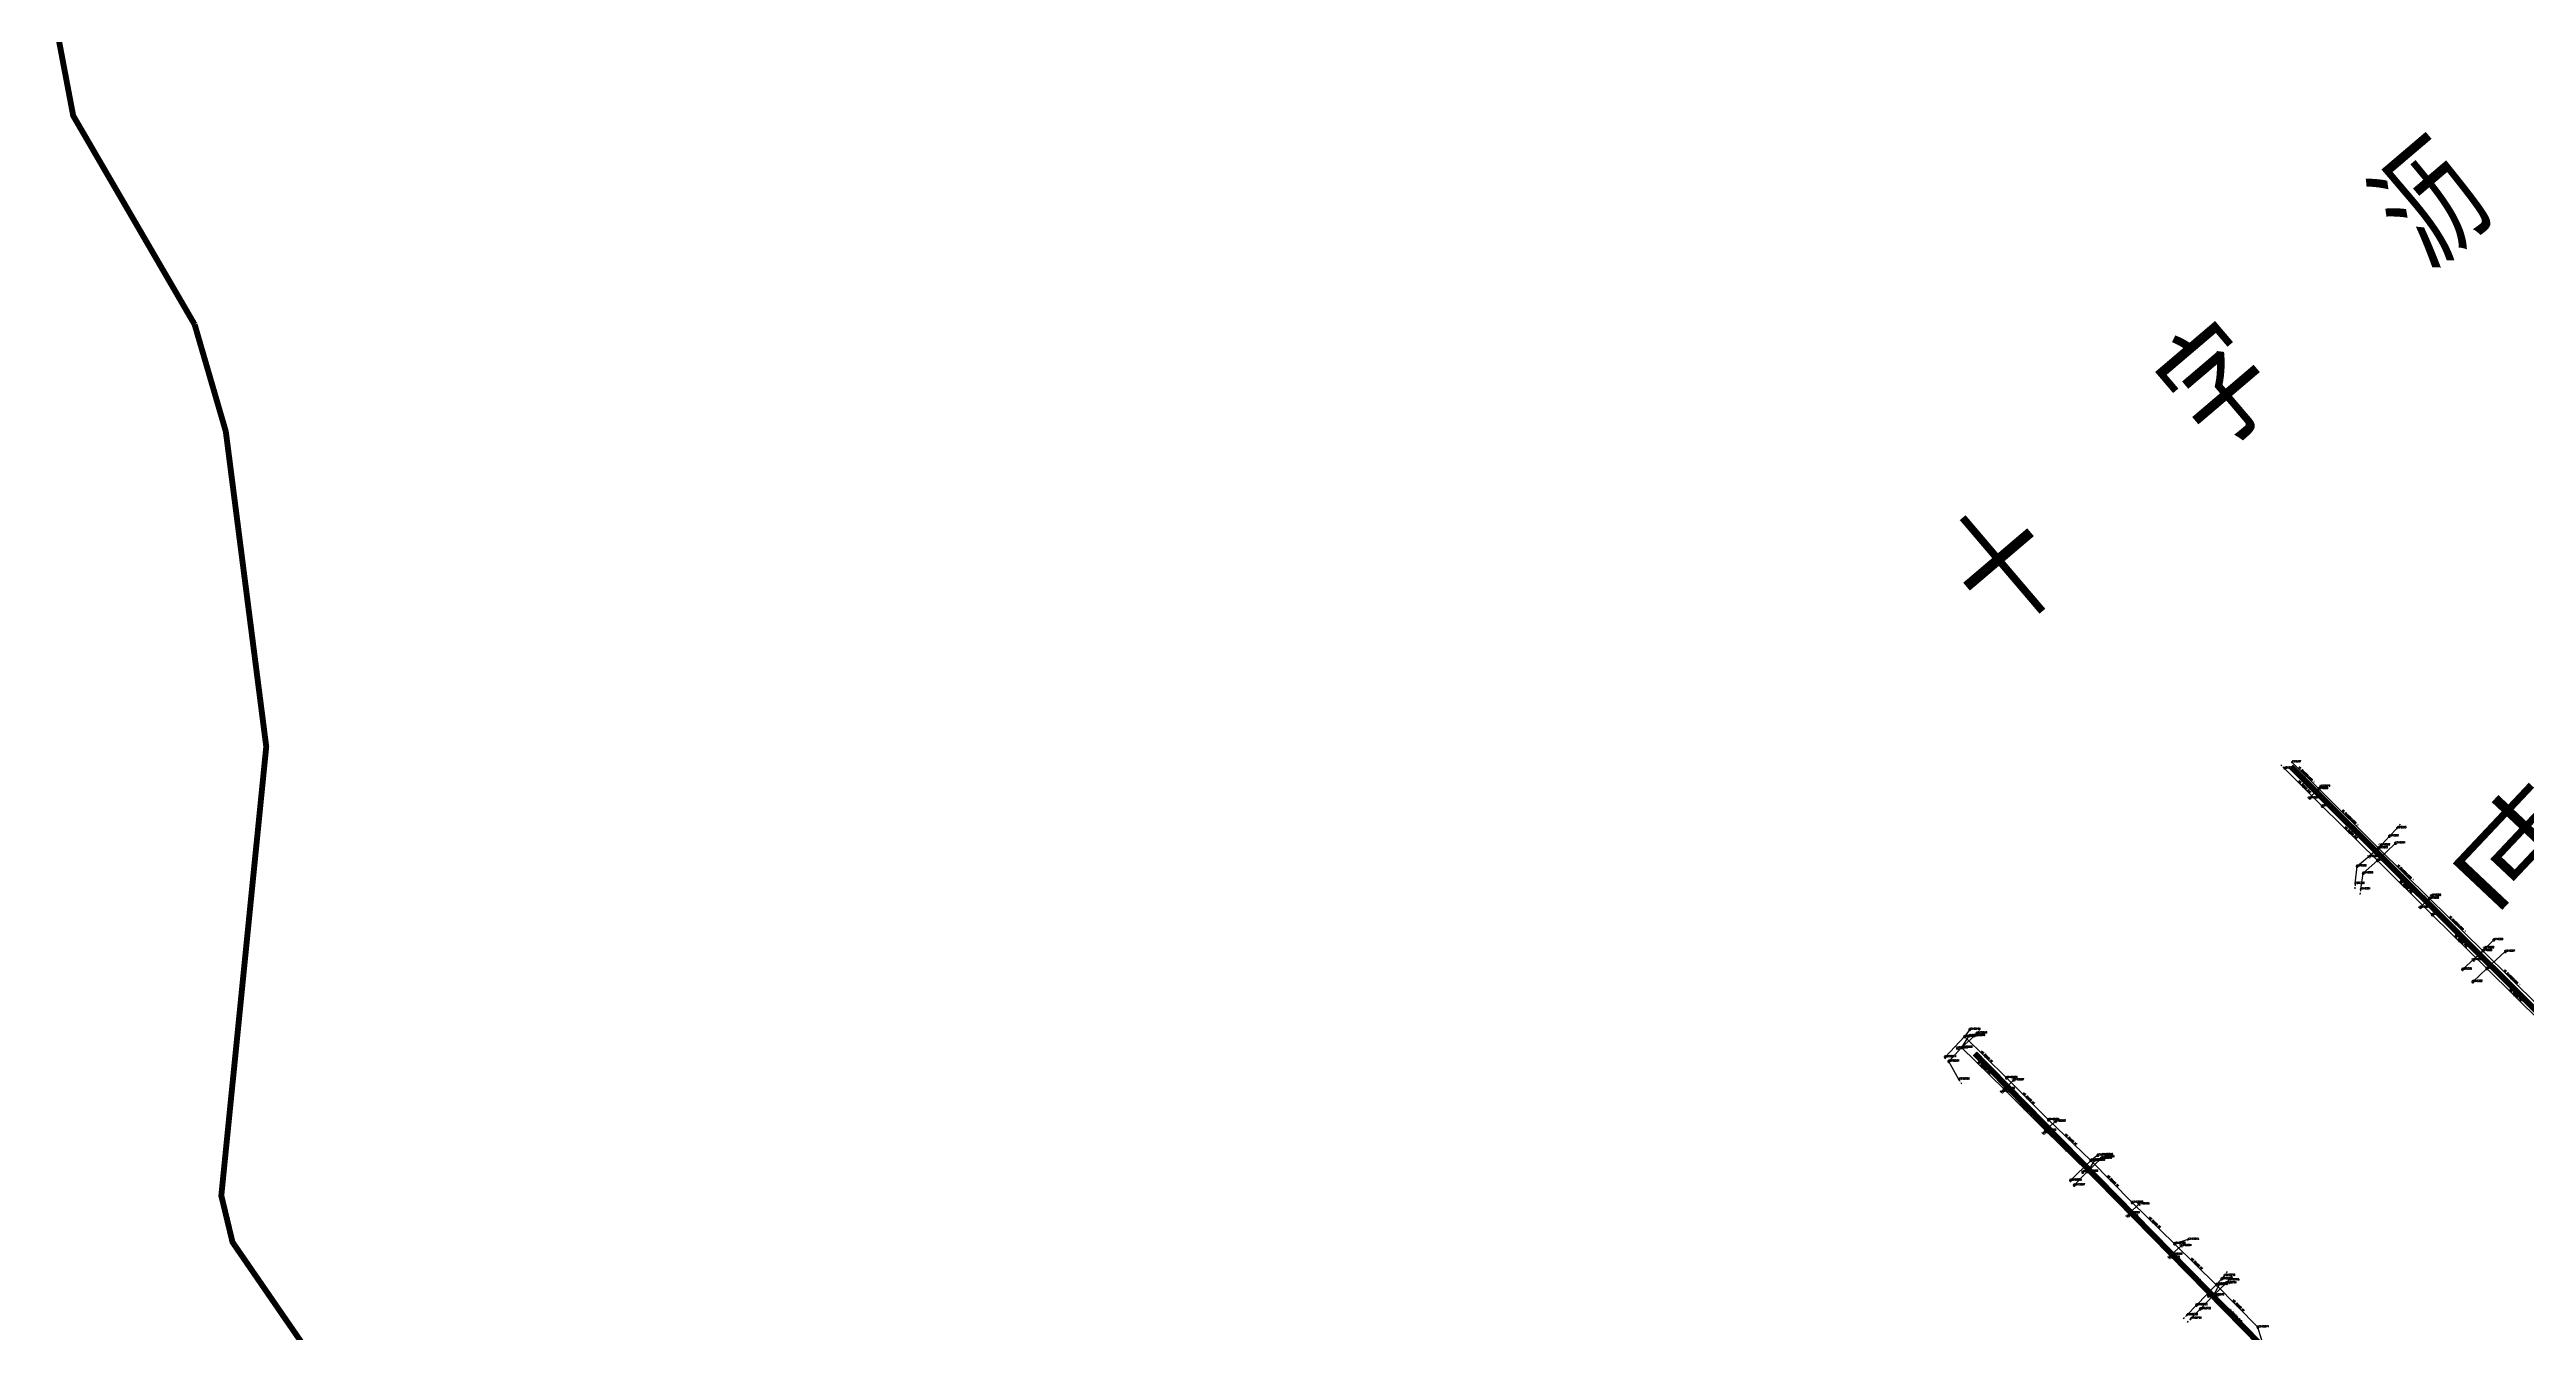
# Model space of a CAD drawing. Extents: x 78813 to 99477, y 2421021 to 2448125.
# Drawn here: x 83194 to 84456, y 2437770 to 2438424 of the extents above; entities that cross this region are included whole.
import ezdxf
from ezdxf.enums import TextEntityAlignment as Align

# ---------------------------------------------------------------- set-up
doc = ezdxf.new("R2010")
doc.units = 0
doc.set_wipeout_variables(frame=1)
doc.layers.get('0').update_dxf_attribs({"linetype": 'CONTINUOUS'})
for name, color, linetype in [('DX_WS', 16, 'CONTINUOUS'), ('DX_YS', 42, 'CONTINUOUS'), ('道路', 5, 'CONTINUOUS')]:
    doc.layers.add(name, color=color, linetype=linetype)
doc.layers.add('WSLINE', color=7, linetype='CONTINUOUS', true_color=0x7f0000)
doc.layers.add('YSLINE', color=7, linetype='CONTINUOUS', true_color=0xcc9900)
doc.layers.add('道路名称', color=7, linetype='CONTINUOUS', lineweight=0)
doc.styles.add('CcNameZT', font='txt.SHX', dxfattribs={"width": 0.8, "bigfont": 'HZTXT.SHX'})
doc.styles.get("Standard").update_dxf_attribs({"font": 'txt.shx', "bigfont": 'hztxt.shx'})
doc.styles.add('宋体0.7', font='', dxfattribs={"width": 0.7})
doc.styles.get('宋体0.7').set_extended_font_data('SimSun')

# ---------------------------------------------------------------- blocks, each defined once
blk = doc.blocks.new('PS污水井')
blk.add_lwpolyline([(1, 0), (1, 0.1), (1, 0.1), (1, 0.2), (1, 0.3), (0.9, 0.3), (0.9, 0.4), (0.9, 0.5), (0.8, 0.5), (0.8, 0.6), (0.8, 0.6), (0.7, 0.7), (0.7, 0.7), (0.6, 0.8), (0.6, 0.8), (0.5, 0.9), (0.4, 0.9), (0.4, 0.9), (0.3, 1), (0.2, 1), (0.2, 1), (0.1, 1), (0, 1), (0, 1), (-0.1, 1), (-0.2, 1), (-0.2, 1), (-0.3, 1), (-0.4, 0.9), (-0.4, 0.9), (-0.5, 0.9), (-0.6, 0.8), (-0.6, 0.8), (-0.7, 0.7), (-0.7, 0.7), (-0.8, 0.6), (-0.8, 0.6), (-0.8, 0.5), (-0.9, 0.5), (-0.9, 0.4), (-0.9, 0.3), (-1, 0.3), (-1, 0.2), (-1, 0.1), (-1, 0.1), (-1, 0), (-1, -0.1), (-1, -0.1), (-1, -0.2), (-1, -0.3), (-0.9, -0.3), (-0.9, -0.4), (-0.9, -0.5), (-0.8, -0.5), (-0.8, -0.6), (-0.8, -0.6), (-0.7, -0.7), (-0.7, -0.7), (-0.6, -0.8), (-0.6, -0.8), (-0.5, -0.9), (-0.4, -0.9), (-0.4, -0.9), (-0.3, -1), (-0.2, -1), (-0.2, -1), (-0.1, -1), (0, -1), (0, -1), (0.1, -1), (0.2, -1), (0.2, -1), (0.3, -1), (0.4, -0.9), (0.4, -0.9), (0.5, -0.9), (0.6, -0.8), (0.6, -0.8), (0.7, -0.7), (0.7, -0.7), (0.8, -0.6), (0.8, -0.6), (0.8, -0.5), (0.9, -0.5), (0.9, -0.4), (0.9, -0.3), (1, -0.3), (1, -0.2), (1, -0.1), (1, 0)], close=True)
blk.add_wipeout([(1, 0), (1, 0.1), (1, 0.1), (1, 0.2), (1, 0.3), (0.9, 0.3), (0.9, 0.4), (0.9, 0.5), (0.8, 0.5), (0.8, 0.6), (0.8, 0.6), (0.7, 0.7), (0.7, 0.7), (0.6, 0.8), (0.6, 0.8), (0.5, 0.9), (0.4, 0.9), (0.4, 0.9), (0.3, 1), (0.2, 1), (0.2, 1), (0.1, 1), (0, 1), (0, 1), (-0.1, 1), (-0.2, 1), (-0.2, 1), (-0.3, 1), (-0.4, 0.9), (-0.4, 0.9), (-0.5, 0.9), (-0.6, 0.8), (-0.6, 0.8), (-0.7, 0.7), (-0.7, 0.7), (-0.8, 0.6), (-0.8, 0.6), (-0.8, 0.5), (-0.9, 0.5), (-0.9, 0.4), (-0.9, 0.3), (-1, 0.3), (-1, 0.2), (-1, 0.1), (-1, 0.1), (-1, 0), (-1, -0.1), (-1, -0.1), (-1, -0.2), (-1, -0.3), (-0.9, -0.3), (-0.9, -0.4), (-0.9, -0.5), (-0.8, -0.5), (-0.8, -0.6), (-0.8, -0.6), (-0.7, -0.7), (-0.7, -0.7), (-0.6, -0.8), (-0.6, -0.8), (-0.5, -0.9), (-0.4, -0.9), (-0.4, -0.9), (-0.3, -1), (-0.2, -1), (-0.2, -1), (-0.1, -1), (0, -1), (0, -1), (0.1, -1), (0.2, -1), (0.2, -1), (0.3, -1), (0.4, -0.9), (0.4, -0.9), (0.5, -0.9), (0.6, -0.8), (0.6, -0.8), (0.7, -0.7), (0.7, -0.7), (0.8, -0.6), (0.8, -0.6), (0.8, -0.5), (0.9, -0.5), (0.9, -0.4), (0.9, -0.3), (1, -0.3), (1, -0.2), (1, -0.1)])
for p, q in [((-1, 0), (0, 0)), ((0, 1), (0, 0)), ((0, 0), (0, -1)), ((0, 0), (1, 0))]:
    blk.add_line(p, q)
blk = doc.blocks.new('GC546')
at = {"color": 0}
for p in [(0.866, 0.5), (0.866, -0.5)]:
    blk.add_line(p, (0, 0), dxfattribs=at)
blk = doc.blocks.new('PS非普查')
blk.add_lwpolyline([(3.7, 0), (5.3, 0)])
blk.add_wipeout([(0.5, 0), (0.5, 0), (0.5, 0.1), (0.5, 0.1), (0.5, 0.1), (0.5, 0.2), (0.5, 0.2), (0.4, 0.2), (0.4, 0.3), (0.4, 0.3), (0.4, 0.3), (0.4, 0.3), (0.3, 0.4), (0.3, 0.4), (0.3, 0.4), (0.2, 0.4), (0.2, 0.4), (0.2, 0.5), (0.2, 0.5), (0.1, 0.5), (0.1, 0.5), (0.1, 0.5), (0, 0.5), (0, 0.5), (-0.1, 0.5), (-0.1, 0.5), (-0.1, 0.5), (-0.2, 0.5), (-0.2, 0.5), (-0.2, 0.4), (-0.3, 0.4), (-0.3, 0.4), (-0.3, 0.4), (-0.3, 0.4), (-0.4, 0.3), (-0.4, 0.3), (-0.4, 0.3), (-0.4, 0.3), (-0.4, 0.2), (-0.5, 0.2), (-0.5, 0.2), (-0.5, 0.1), (-0.5, 0.1), (-0.5, 0.1), (-0.5, 0), (-0.5, 0), (-0.5, 0), (-0.5, -0.1), (-0.5, -0.1), (-0.5, -0.1), (-0.5, -0.2), (-0.5, -0.2), (-0.4, -0.2), (-0.4, -0.3), (-0.4, -0.3), (-0.4, -0.3), (-0.4, -0.3), (-0.3, -0.4), (-0.3, -0.4), (-0.3, -0.4), (-0.3, -0.4), (-0.2, -0.4), (-0.2, -0.5), (-0.2, -0.5), (-0.1, -0.5), (-0.1, -0.5), (-0.1, -0.5), (0, -0.5), (0, -0.5), (0.1, -0.5), (0.1, -0.5), (0.1, -0.5), (0.2, -0.5), (0.2, -0.5), (0.2, -0.4), (0.2, -0.4), (0.3, -0.4), (0.3, -0.4), (0.3, -0.4), (0.4, -0.3), (0.4, -0.3), (0.4, -0.3), (0.4, -0.3), (0.4, -0.2), (0.5, -0.2), (0.5, -0.2), (0.5, -0.1), (0.5, -0.1), (0.5, -0.1)])
blk.add_line((0.5, 0), (2.1, 0))
blk.add_lwpolyline([(0.5, 0), (0.5, 0), (0.5, 0.1), (0.5, 0.1), (0.5, 0.1), (0.5, 0.2), (0.5, 0.2), (0.4, 0.2), (0.4, 0.3), (0.4, 0.3), (0.4, 0.3), (0.4, 0.3), (0.3, 0.4), (0.3, 0.4), (0.3, 0.4), (0.2, 0.4), (0.2, 0.4), (0.2, 0.5), (0.2, 0.5), (0.1, 0.5), (0.1, 0.5), (0.1, 0.5), (0, 0.5), (0, 0.5), (-0.1, 0.5), (-0.1, 0.5), (-0.1, 0.5), (-0.2, 0.5), (-0.2, 0.5), (-0.2, 0.4), (-0.3, 0.4), (-0.3, 0.4), (-0.3, 0.4), (-0.3, 0.4), (-0.4, 0.3), (-0.4, 0.3), (-0.4, 0.3), (-0.4, 0.3), (-0.4, 0.2), (-0.5, 0.2), (-0.5, 0.2), (-0.5, 0.1), (-0.5, 0.1), (-0.5, 0.1), (-0.5, 0), (-0.5, 0), (-0.5, 0), (-0.5, -0.1), (-0.5, -0.1), (-0.5, -0.1), (-0.5, -0.2), (-0.5, -0.2), (-0.4, -0.2), (-0.4, -0.3), (-0.4, -0.3), (-0.4, -0.3), (-0.4, -0.3), (-0.3, -0.4), (-0.3, -0.4), (-0.3, -0.4), (-0.3, -0.4), (-0.2, -0.4), (-0.2, -0.5), (-0.2, -0.5), (-0.1, -0.5), (-0.1, -0.5), (-0.1, -0.5), (0, -0.5), (0, -0.5), (0.1, -0.5), (0.1, -0.5), (0.1, -0.5), (0.2, -0.5), (0.2, -0.5), (0.2, -0.4), (0.2, -0.4), (0.3, -0.4), (0.3, -0.4), (0.3, -0.4), (0.4, -0.3), (0.4, -0.3), (0.4, -0.3), (0.4, -0.3), (0.4, -0.2), (0.5, -0.2), (0.5, -0.2), (0.5, -0.1), (0.5, -0.1), (0.5, -0.1), (0.5, 0)], close=True)
blk = doc.blocks.new('PS雨水井')
blk.add_lwpolyline([(1, 0), (1, 0.1), (1, 0.1), (1, 0.2), (1, 0.3), (0.9, 0.3), (0.9, 0.4), (0.9, 0.5), (0.8, 0.5), (0.8, 0.6), (0.8, 0.6), (0.7, 0.7), (0.7, 0.7), (0.6, 0.8), (0.6, 0.8), (0.5, 0.9), (0.4, 0.9), (0.4, 0.9), (0.3, 1), (0.2, 1), (0.2, 1), (0.1, 1), (0, 1), (0, 1), (-0.1, 1), (-0.2, 1), (-0.2, 1), (-0.3, 1), (-0.4, 0.9), (-0.4, 0.9), (-0.5, 0.9), (-0.6, 0.8), (-0.6, 0.8), (-0.7, 0.7), (-0.7, 0.7), (-0.8, 0.6), (-0.8, 0.6), (-0.8, 0.5), (-0.9, 0.5), (-0.9, 0.4), (-0.9, 0.3), (-1, 0.3), (-1, 0.2), (-1, 0.1), (-1, 0.1), (-1, 0), (-1, -0.1), (-1, -0.1), (-1, -0.2), (-1, -0.3), (-0.9, -0.3), (-0.9, -0.4), (-0.9, -0.5), (-0.8, -0.5), (-0.8, -0.6), (-0.8, -0.6), (-0.7, -0.7), (-0.7, -0.7), (-0.6, -0.8), (-0.6, -0.8), (-0.5, -0.9), (-0.4, -0.9), (-0.4, -0.9), (-0.3, -1), (-0.2, -1), (-0.2, -1), (-0.1, -1), (0, -1), (0, -1), (0.1, -1), (0.2, -1), (0.2, -1), (0.3, -1), (0.4, -0.9), (0.4, -0.9), (0.5, -0.9), (0.6, -0.8), (0.6, -0.8), (0.7, -0.7), (0.7, -0.7), (0.8, -0.6), (0.8, -0.6), (0.8, -0.5), (0.9, -0.5), (0.9, -0.4), (0.9, -0.3), (1, -0.3), (1, -0.2), (1, -0.1), (1, 0)], close=True)
blk.add_wipeout([(1, 0), (1, 0.1), (1, 0.1), (1, 0.2), (1, 0.3), (0.9, 0.3), (0.9, 0.4), (0.9, 0.5), (0.8, 0.5), (0.8, 0.6), (0.8, 0.6), (0.7, 0.7), (0.7, 0.7), (0.6, 0.8), (0.6, 0.8), (0.5, 0.9), (0.4, 0.9), (0.4, 0.9), (0.3, 1), (0.2, 1), (0.2, 1), (0.1, 1), (0, 1), (0, 1), (-0.1, 1), (-0.2, 1), (-0.2, 1), (-0.3, 1), (-0.4, 0.9), (-0.4, 0.9), (-0.5, 0.9), (-0.6, 0.8), (-0.6, 0.8), (-0.7, 0.7), (-0.7, 0.7), (-0.8, 0.6), (-0.8, 0.6), (-0.8, 0.5), (-0.9, 0.5), (-0.9, 0.4), (-0.9, 0.3), (-1, 0.3), (-1, 0.2), (-1, 0.1), (-1, 0.1), (-1, 0), (-1, -0.1), (-1, -0.1), (-1, -0.2), (-1, -0.3), (-0.9, -0.3), (-0.9, -0.4), (-0.9, -0.5), (-0.8, -0.5), (-0.8, -0.6), (-0.8, -0.6), (-0.7, -0.7), (-0.7, -0.7), (-0.6, -0.8), (-0.6, -0.8), (-0.5, -0.9), (-0.4, -0.9), (-0.4, -0.9), (-0.3, -1), (-0.2, -1), (-0.2, -1), (-0.1, -1), (0, -1), (0, -1), (0.1, -1), (0.2, -1), (0.2, -1), (0.3, -1), (0.4, -0.9), (0.4, -0.9), (0.5, -0.9), (0.6, -0.8), (0.6, -0.8), (0.7, -0.7), (0.7, -0.7), (0.8, -0.6), (0.8, -0.6), (0.8, -0.5), (0.9, -0.5), (0.9, -0.4), (0.9, -0.3), (1, -0.3), (1, -0.2), (1, -0.1)])
for p, q in [((-1, 0), (0, 0)), ((-0.9, 0.5), (0, 0.5)), ((0, 1), (0, 0)), ((0, 0.5), (0.9, 0.5)), ((0, 0), (0, -1)), ((0, 0), (1, 0)), ((-0.9, -0.5), (0, -0.5)), ((0, -0.5), (0.9, -0.5))]:
    blk.add_line(p, q)
blk = doc.blocks.new('PS雨篦')
blk.add_lwpolyline([(-1.5, 0.5), (0, 0.5), (1.5, 0.5), (1.5, -0.5), (0, -0.5), (-1.5, -0.5)], close=True)
blk.add_wipeout([(-1.5, 0.5), (0, 0.5), (1.5, 0.5), (1.5, -0.5), (0, -0.5), (-1.5, -0.5)])
for p, q in [((-0.5, -0.5), (-0.5, 0.5)), ((0.5, -0.5), (0.5, 0.5))]:
    blk.add_line(p, q)

msp = doc.modelspace()

# ---------------------------------------------------------------- linework, layer by layer
at = {"layer": '道路', "linetype": 'Continuous', "const_width": 3, "flags": 128}
for points in [[(83195.4, 2438486.8), (83196.7, 2438439.6), (83206, 2438390.5), (83267.9, 2438284)], [(83486.5, 2437526.4), (83287.2, 2437816), (83281.5, 2437839.7), (83304.4, 2438068.7), (83283.8, 2438229.4), (83267.9, 2438284)]]:
    msp.add_lwpolyline(points, dxfattribs=at)

# ---------------------------------------------------------------- block references
at = {"layer": 'DX_WS', "yscale": 0.5, "zscale": 0.5}
for name, p, xscale, rotation in [('PS非普查', (84333, 2438057.6, -0.5), 0.4999999999005562, 135.0801962276852), ('GC546', (84342.7, 2438047.9, -0.6), 0.4999999999005562, 135.0801962276852), ('GC546', (84366.4, 2438024.5, -0.7), 0.5000000000839905, 135.5367104922585), ('PS非普查', (84371.9, 2437996, 1.1), 0.4999999998483098, 261.180697179462), ('GC546', (84394.4, 2437996.9, -0.8), 0.5000000000194484, 135.2325486673414), ('GC546', (84422.3, 2437969.2, -0.8), 0.5000000000569874, 135.3453504339068), ('GC546', (84450.2, 2437941.6, -1), 0.5000000000939315, 135.2613220765472), ('GC546', (84180.7, 2437910.3, -0.1), 0.5000000000448295, 135.344752051803), ('GC546', (84202, 2437889.1, -0.3), 0.4999999999808449, 134.939732380407), ('GC546', (84223.6, 2437868, -0.3), 0.5000000000686566, 136.4407003269836), ('GC546', (84244.9, 2437846.9, -0.3), 0.5000000000949841, 134.2887152785519), ('GC546', (84266.2, 2437825.7, -0.3), 0.500000000018268, 135.8811970510042), ('GC546', (84287.7, 2437804.8, -0.4), 0.4999999999232963, 135.453597963904), ('PS非普查', (84283.3, 2437778.8, 1.2), 0.500000000052583, 225.9438790265022), ('GC546', (84308.9, 2437783.5, -0.3), 0.5000000000779016, 134.3443115869367)]:
    msp.add_blockref(name, p, dxfattribs=dict(at, xscale=xscale, rotation=rotation))
at = {"layer": 'DX_WS', "xscale": 0.5, "yscale": 0.5, "zscale": 0.5}
for p in [(84352.3, 2438038.3, -0.6), (84389.6, 2438019.4, -0.4), (84380.4, 2438010.7, -0.8), (84408.3, 2437983, -0.9), (84445.6, 2437964.2, -0.3), (84429, 2437948.8, -0.3), (84170, 2437920.8, 0), (84160.1, 2437910.4, 0.2), (84191.3, 2437899.8, -0.3), (84212.7, 2437878.4, -0.3), (84234.4, 2437857.7, -0.3), (84224, 2437847.5, 0.2), (84255.4, 2437836.2, -0.3), (84277, 2437815.2, -0.3), (84298.3, 2437794.3, -0.4), (84319.5, 2437772.6, -0.2)]:
    msp.add_blockref('PS污水井', p, dxfattribs=at)
at = {"layer": 'DX_YS'}
for name, p, xscale, yscale, zscale, rotation in [('GC546', (84365.8, 2438032.1, 0.2), 0.5000000001172854, 0.5, 0.5, 315.3042994434344), ('PS非普查', (84390.4, 2438027.2, 1.1), 0.5000000001102366, 0.5, 0.5, 47.07797430263602), ('GC546', (84394, 2438004.2, 0.2), 0.5000000000572876, 0.5, 0.5, 315.3265532883791), ('GC546', (84420.6, 2437977.9, 0.3), 0.5000000001254795, 0.5, 0.5, 315.3551015196377), ('GC546', (84448.4, 2437950.5, 0.4), 0.500000000088801, 0.5, 0.5, 315.3918082304659), ('GC546', (84179.3, 2437904.7, 1), 0.4999999999086747, 0.5, 0.5, 135.6063174887996), ('PS非普查', (84167.1, 2437899, 1.4), 0.50000000000089, 0.50000000000089, 0.50000000000089, 299.4027948236781), ('GC546', (84200.7, 2437883.5, 1), 0.5000000000095763, 0.5, 0.5, 135.0661317671695), ('GC546', (84222, 2437862.5, 1), 0.4999999999692852, 0.5, 0.5, 135.5479308160955), ('GC546', (84243.3, 2437841.4, 1), 0.4999999998656393, 0.5, 0.5, 135.2449443055207), ('GC546', (84264.7, 2437820.3, 0.9), 0.4999999999796196, 0.5, 0.5, 135.4643428608496), ('GC546', (84286.1, 2437799.3, 0.9), 0.4999999999641878, 0.5, 0.5, 135.6612956012334), ('GC546', (84307.2, 2437778.3, 0.9), 0.5000000000840941, 0.5, 0.5, 134.6496462049687)]:
    msp.add_blockref(name, p, dxfattribs=dict(at, xscale=xscale, yscale=yscale, zscale=zscale, rotation=rotation))
at = {"layer": 'DX_YS', "xscale": 0.5, "yscale": 0.5, "zscale": 0.5}
for p in [(84407, 2437991.3, 0.2), (84434.1, 2437964.6, 0.3)]:
    msp.add_blockref('PS雨水井', p, dxfattribs=at)

# ---------------------------------------------------------------- texts
at = {"layer": 'DX_WS', "style": 'CcNameZT', "width": 0.8}
for s, rotation, p in [(' WS DN500 PVC', 315.5367, (84366.5, 2438024.7, -0.6)), (' WS DN500 PVC', 315.2325, (84394.5, 2437997.1, -0.8)), (' WS DN500 PVC', 315.2613, (84450.4, 2437941.8, -0.8)), (' WS DN400 PE', 315.3447, (84180.8, 2437910.5, 0)), (' WS DN400 PE', 314.2887, (84245.1, 2437847.1, -0.3)), (' WS DN400 PE', 314.3443, (84309.1, 2437783.6, -0.4))]:
    msp.add_text(s, height=0.9, rotation=rotation, dxfattribs=at).set_placement(p, align=Align.CENTER)
at = {"layer": 'DX_YS', "style": 'CcNameZT', "width": 0.8}
for s, rotation, p in [(' YS DN1000X1000 砼', 315.3043, (84366, 2438032.3, 0.2)), (' YS DN1000X1000 砼', 315.3266, (84394.2, 2438004.3, 0.3)), (' YS DN1000X1000 砼', 315.3551, (84420.7, 2437978.1, 0.3)), (' YS DN1000X1000 砼', 315.3918, (84448.5, 2437950.7, 0.5)), (' YS DN1000 PVC', 315.6063, (84179.5, 2437904.9, 1.1)), (' YS DN1000 PVC', 315.0661, (84200.9, 2437883.7, 0.9)), (' YS DN1000 PVC', 315.5479, (84222.1, 2437862.7, 1)), (' YS DN1000 PVC', 315.2449, (84243.5, 2437841.6, 1)), (' YS DN1000 PVC', 315.4643, (84264.9, 2437820.4, 0.9)), (' YS DN1000 PVC', 315.6613, (84286.3, 2437799.5, 0.9)), (' YS DN1000 PVC', 314.6496, (84307.4, 2437778.5, 0.9))]:
    msp.add_text(s, height=0.9, rotation=rotation, dxfattribs=at).set_placement(p, align=Align.CENTER)
at = {"layer": '道路名称', "style": '宋体0.7', "width": 0.7}
msp.add_text('十    字    沥', height=50, rotation=40.4178, dxfattribs=at).set_placement((84187.9, 2438126.4))

# ---------------------------------------------------------------- next in the draw order: linework, layer by layer
at = {"layer": 'WSLINE'}
msp.add_line((84326.6, 2437749.2, -0.1), (84319.5, 2437772.6, -0.2), dxfattribs=at)

# ---------------------------------------------------------------- next in the draw order: block references
at = {"layer": 'DX_WS', "xscale": 0.5, "yscale": 0.5, "zscale": 0.5}
for p in [(84373.2, 2438004.1, -0.4), (84436.2, 2437955.5, -0.8), (84172.6, 2437924.4, 0), (84288.2, 2437783.9, 0.8)]:
    msp.add_blockref('PS污水井', p, dxfattribs=at)
at = {"layer": 'DX_WS', "yscale": 0.5, "zscale": 0.5}
for p, xscale, rotation in [((84240, 2437860.4, 1.6), 0.500000000007407, 4.18038626427589), ((84283.8, 2437817.3, 1.1), 0.4999999999551793, 16.6713377882175), ((84302.3, 2437798.9, 0.4), 0.4999999999684469, 51.41757775424531)]:
    msp.add_blockref('PS非普查', p, dxfattribs=dict(at, xscale=xscale, rotation=rotation))
at = {"layer": 'DX_YS', "yscale": 0.5, "zscale": 0.5}
for name, p, xscale, rotation in [('PS非普查', (84336.8, 2438060.8, 0.3), 0.4999999999832471, 315.2340978992484), ('PS雨篦', (84408.1, 2437992.7, 2.1), 0.4999999999938877, 143.2298048889311), ('PS雨篦', (84435.1, 2437966, 2.1), 0.4999999999620816, 145.1121887321942)]:
    msp.add_blockref(name, p, dxfattribs=dict(at, xscale=xscale, rotation=rotation))
at = {"layer": 'DX_YS', "xscale": 0.5, "yscale": 0.5, "zscale": 0.5}
for p in [(84381, 2438017, 0.2), (84168.5, 2437915.2, 1.1), (84190.1, 2437894.1, 0.9), (84211.3, 2437872.9, 1), (84232.6, 2437852, 1), (84254, 2437830.8, 0.9), (84275.5, 2437809.7, 0.9), (84296.8, 2437788.9, 0.9)]:
    msp.add_blockref('PS雨水井', p, dxfattribs=at)

# ---------------------------------------------------------------- next in the draw order: texts
at = {"layer": 'DX_WS', "width": 0.8}
msp.add_text('12WS2574', height=0.9, dxfattribs=at).set_placement((84319.5, 2437772.6, -0.2))
at = {"layer": 'DX_YS', "width": 0.8}
msp.add_text('12YS2500', height=0.9, dxfattribs=at).set_placement((84167.1, 2437899, 1.4))

# ---------------------------------------------------------------- next in the draw order: linework, layer by layer
at = {"layer": 'WSLINE'}
msp.add_line((84436.2, 2437955.5, -0.8), (84464.2, 2437927.8, -1.2), dxfattribs=at)

# ---------------------------------------------------------------- next in the draw order: block references
at = {"layer": 'DX_WS', "xscale": 0.5, "yscale": 0.5, "zscale": 0.5}
for p in [(84237.9, 2437860.3, 0.4), (84301, 2437797.2, 0.2)]:
    msp.add_blockref('PS污水井', p, dxfattribs=at)
at = {"layer": 'DX_YS'}
for name, p, xscale, yscale, zscale, rotation in [('GC546', (84343.7, 2438054, 0.3), 0.4999999999832471, 0.5, 0.5, 315.2340978992484), ('PS雨篦', (84382.1, 2438018.4, 2), 0.5000000000588757, 0.5, 0.5, 140.3990405875759), ('PS非普查', (84369.1, 2437998.8, 1.5), 0.5000000000121406, 0.5, 0.5, 263.8749986971573), ('PS雨篦', (84402.1, 2437986.7, 2), 0.5000000001677332, 0.5, 0.5, 312.8775724555727), ('PS雨篦', (84429.2, 2437959.9, 2.2), 0.5000000000008075, 0.5000000000008075, 0.5000000000008075, 313.6259329610469), ('PS非普查', (84176, 2437922.5, 1.5), 0.5000000001323487, 0.5, 0.5, 47.80027917701162), ('PS雨篦', (84188.9, 2437892.6, 1.9), 0.4999999999462703, 0.5, 0.5, 323.8657641859538), ('PS雨篦', (84210.2, 2437871.5, 1.8), 0.5000000000035613, 0.5, 0.5, 320.932399486347), ('PS雨篦', (84230.2, 2437851.8, 1.8), 0.5000000000191324, 0.5, 0.5, 274.629234951364), ('PS雨篦', (84253, 2437829.2, 1.6), 0.4999999998980041, 0.5, 0.5, 329.2098665300485), ('PS雨篦', (84274.3, 2437808.2, 1.6), 0.4999999998914738, 0.5, 0.5, 322.9762409080089), ('PS雨篦', (84294.2, 2437788.5, 1.7), 0.500000000027438, 0.5, 0.5, 278.7912139692988), ('PS非普查', (84285.3, 2437777, 1.5), 0.4999999998663465, 0.5, 0.5, 226.1014808116582)]:
    msp.add_blockref(name, p, dxfattribs=dict(at, xscale=xscale, yscale=yscale, zscale=zscale, rotation=rotation))
at = {"layer": 'DX_YS', "xscale": 0.5, "yscale": 0.5, "zscale": 0.5}
for p in [(84439.7, 2437970.1, 0.6), (84161.9, 2437908.2, 1.4)]:
    msp.add_blockref('PS雨水井', p, dxfattribs=at)

# ---------------------------------------------------------------- next in the draw order: texts
at = {"layer": 'DX_WS', "width": 0.8}
for s, p in [('12WS386', (84333, 2438057.6, -0.5)), ('12WS381', (84436.2, 2437955.5, -0.8))]:
    msp.add_text(s, height=0.9, dxfattribs=at).set_placement(p)
at = {"layer": 'DX_YS', "width": 0.8}
msp.add_text('12YS387', height=0.9, dxfattribs=at).set_placement((84336.8, 2438060.8, 0.3))

# ---------------------------------------------------------------- next in the draw order: linework, layer by layer
at = {"layer": 'WSLINE'}
msp.add_line((84445.6, 2437964.2, -0.3), (84436.2, 2437955.5, -0.7), dxfattribs=at)
at = {"layer": 'YSLINE'}
for p, q in [((84402.1, 2437986.7, 2), (84407, 2437991.3, 1.9)), ((84408.1, 2437992.7, 2.1), (84407, 2437991.3, 1.9)), ((84407, 2437991.3, 0.2), (84434.1, 2437964.6, 0.3)), ((84439.7, 2437970.1, 0.6), (84434.1, 2437964.6, 0.3)), ((84435.1, 2437966, 2.1), (84434.1, 2437964.6, 2)), ((84434.1, 2437964.6, 0.3), (84462.6, 2437936.4, 0.5))]:
    msp.add_line(p, q, dxfattribs=at)

# ---------------------------------------------------------------- next in the draw order: block references
at = {"layer": 'DX_YS', "xscale": 0.5, "yscale": 0.5, "zscale": 0.5}
for p in [(84350.5, 2438047.2, 0.3), (84386.5, 2438023, 1), (84423.8, 2437955.1, 0.5), (84175, 2437921.3, 1.4), (84225.9, 2437845, 1.5), (84290.1, 2437781.9, 1.1)]:
    msp.add_blockref('PS雨水井', p, dxfattribs=at)
at = {"layer": 'DX_YS', "yscale": 0.5, "zscale": 0.5}
for p, xscale, rotation in [((84376, 2438012.5, 2), 0.5000000001321682, 312.1998827998289), ((84166.3, 2437914.9, 1.9), 0.4999999997861912, 279.0892811043562), ((84194.9, 2437898.6, 1.8), 0.4999999999161632, 133.0102542168853), ((84216.1, 2437877.6, 1.9), 0.4999999998494263, 133.6494775037441), ((84236.2, 2437857.7, 1.8), 0.5000000000575273, 147.4564028099886), ((84258.8, 2437835.4, 1.8), 0.4999999999618343, 133.2376089784065), ((84280.4, 2437814.1, 1.8), 0.5000000000508319, 131.6596779152446), ((84299.9, 2437794.6, 1.8), 0.4999999999756701, 150.9147126992484)]:
    msp.add_blockref('PS雨篦', p, dxfattribs=dict(at, xscale=xscale, rotation=rotation))

# ---------------------------------------------------------------- next in the draw order: texts
at = {"layer": 'DX_WS', "width": 0.8}
for s, p in [('12WS391', (84371.9, 2437996, 1.1)), ('12WS383', (84408.3, 2437983, -0.9)), ('12WS397', (84445.6, 2437964.2, -0.3))]:
    msp.add_text(s, height=0.9, dxfattribs=at).set_placement(p)
at = {"layer": 'DX_WS', "style": 'CcNameZT', "width": 0.8}
msp.add_text(' WS DN500 PVC', height=0.9, rotation=315.3453, dxfattribs=at).set_placement((84422.5, 2437969.4, -0.9), align=Align.CENTER)
at = {"layer": 'DX_YS', "width": 0.8}
for s, p in [('12YS389', (84369.1, 2437998.8, 1.5)), ('12YS285', (84408.1, 2437992.7, 2.1)), ('12YS287', (84402.1, 2437986.7, 2)), ('12YS286', (84407, 2437991.3, 0.2)), ('12YS396', (84439.7, 2437970.1, 0.6)), ('12YS289', (84434.1, 2437964.6, 0.3)), ('12YS288', (84435.1, 2437966, 2.1))]:
    msp.add_text(s, height=0.9, dxfattribs=at).set_placement(p)

# ---------------------------------------------------------------- next in the draw order: linework, layer by layer
at = {"layer": 'WSLINE'}
for p, q in [((84389.6, 2438019.4, -0.4), (84380.4, 2438010.7, -0.7)), ((84380.4, 2438010.7, -0.8), (84408.3, 2437983, -0.9)), ((84408.3, 2437983, -0.9), (84436.2, 2437955.5, -0.7)), ((84429, 2437948.8, -0.3), (84436.2, 2437955.5, -0.7)), ((84212.7, 2437878.4, -0.3), (84191.3, 2437899.8, -0.3)), ((84277, 2437815.2, -0.3), (84255.4, 2437836.2, -0.3)), ((84283.8, 2437817.3, 1.1), (84277, 2437815.2, 0.8)), ((84283.3, 2437778.8, 1.2), (84288.2, 2437783.9, 0.8))]:
    msp.add_line(p, q, dxfattribs=at)
at = {"layer": 'YSLINE'}
for p, q in [((84386.5, 2438023, 1), (84381, 2438017, 0.6)), ((84390.4, 2438027.2, 1.1), (84386.5, 2438023, 1)), ((84382.1, 2438018.4, 2), (84381, 2438017, 1.9)), ((84381, 2438017, 0.2), (84407, 2437991.3, 0.3)), ((84423.8, 2437955.1, 0.5), (84434.1, 2437964.6, 0.3)), ((84429.2, 2437959.9, 2.2), (84434.1, 2437964.6, 2)), ((84167.1, 2437899, 1.4), (84161.9, 2437908.2, 1.5)), ((84188.9, 2437892.6, 1.9), (84190.1, 2437894.1, 1.5)), ((84194.9, 2437898.6, 1.8), (84190.1, 2437894.1, 1.5)), ((84211.3, 2437872.9, 1), (84190.1, 2437894.1, 0.9)), ((84210.2, 2437871.5, 1.8), (84211.3, 2437872.9, 1.6)), ((84216.1, 2437877.6, 1.9), (84211.3, 2437872.9, 1.6)), ((84232.6, 2437852, 1), (84211.3, 2437872.9, 1)), ((84225.9, 2437845, 1.5), (84232.6, 2437852, 1.1)), ((84230.2, 2437851.8, 1.8), (84232.6, 2437852, 1.5)), ((84253, 2437829.2, 1.6), (84254, 2437830.8, 1.3)), ((84258.8, 2437835.4, 1.8), (84254, 2437830.8, 1.3)), ((84275.5, 2437809.7, 0.9), (84254, 2437830.8, 0.9)), ((84274.3, 2437808.2, 1.6), (84275.5, 2437809.7, 1.6)), ((84280.4, 2437814.1, 1.8), (84275.5, 2437809.7, 1.5)), ((84285.3, 2437777, 1.5), (84290.1, 2437781.9, 1.1))]:
    msp.add_line(p, q, dxfattribs=at)

# ---------------------------------------------------------------- next in the draw order: block references
at = {"layer": 'DX_YS', "yscale": 0.5, "zscale": 0.5}
for name, p, xscale, rotation in [('PS雨篦', (84351.6, 2438048.4, 1.8), 0.4999999999579912, 138.6758270585611), ('PS雨篦', (84172, 2437921.1, 2.1), 0.4999999999518681, 148.9843581943537), ('PS非普查', (84241.1, 2437859.3, 1.6), 0.5000000000382075, 21.82734986882941), ('PS非普查', (84304.6, 2437796.6, 1.1), 0.500000000115156, 48.99091310209529)]:
    msp.add_blockref(name, p, dxfattribs=dict(at, xscale=xscale, rotation=rotation))
at = {"layer": 'DX_YS', "xscale": 0.5, "yscale": 0.5, "zscale": 0.5}
msp.add_blockref('PS雨水井', (84370.1, 2438007.7, 0.5), dxfattribs=at)

# ---------------------------------------------------------------- next in the draw order: texts
at = {"layer": 'DX_WS', "width": 0.8}
for s, p in [('12WS394', (84389.6, 2438019.4, -0.4)), ('12WS384', (84380.4, 2438010.7, -0.8)), ('12WS382', (84429, 2437948.8, -0.3)), ('12WS2814', (84160.1, 2437910.4, 0.2)), ('12WS2598', (84191.3, 2437899.8, -0.3)), ('12WS2594', (84212.7, 2437878.4, -0.3)), ('12WS2808', (84224, 2437847.5, 0.2)), ('12WS2586', (84255.4, 2437836.2, -0.3)), ('12WS2815', (84283.8, 2437817.3, 1.1)), ('12WS2582', (84277, 2437815.2, -0.3)), ('12WS2799', (84283.3, 2437778.8, 1.2)), ('12WS2793', (84288.2, 2437783.9, 0.8))]:
    msp.add_text(s, height=0.9, dxfattribs=at).set_placement(p)
at = {"layer": 'DX_WS', "style": 'CcNameZT', "width": 0.8}
for rotation, p in [(314.9397, (84202.2, 2437889.2, -0.3)), (316.4407, (84223.7, 2437868.2, -0.3)), (315.8812, (84266.4, 2437825.9, -0.3)), (315.4536, (84287.8, 2437804.9, -0.4))]:
    msp.add_text(' WS DN400 PE', height=0.9, rotation=rotation, dxfattribs=at).set_placement(p, align=Align.CENTER)
at = {"layer": 'DX_YS', "width": 0.8}
for s, p in [('12YS282', (84382.1, 2438018.4, 2)), ('12YS392', (84386.5, 2438023, 1)), ('12YS393', (84390.4, 2438027.2, 1.1)), ('12YS283', (84381, 2438017, 0.2)), ('12YS395', (84423.8, 2437955.1, 0.5)), ('12YS290', (84429.2, 2437959.9, 2.2)), ('12YS2501', (84161.9, 2437908.2, 1.4)), ('12YS2595', (84188.9, 2437892.6, 1.9)), ('12YS2596', (84190.1, 2437894.1, 0.9)), ('12YS2597', (84194.9, 2437898.6, 1.8)), ('12YS2591', (84210.2, 2437871.5, 1.8)), ('12YS2592', (84211.3, 2437872.9, 1)), ('12YS2593', (84216.1, 2437877.6, 1.9)), ('12YS2807', (84225.9, 2437845, 1.5)), ('12YS2583', (84253, 2437829.2, 1.6)), ('12YS2584', (84254, 2437830.8, 0.9)), ('12YS2585', (84258.8, 2437835.4, 1.8)), ('12YS2579', (84274.3, 2437808.2, 1.6)), ('12YS2580', (84275.5, 2437809.7, 0.9)), ('12YS2581', (84280.4, 2437814.1, 1.8)), ('12YS2792', (84290.1, 2437781.9, 1.1)), ('12YS2796', (84285.3, 2437777, 1.5))]:
    msp.add_text(s, height=0.9, dxfattribs=at).set_placement(p)
at = {"layer": '道路名称', "style": '宋体0.7', "width": 0.7}
msp.add_text('世   德   路', height=50, rotation=316.7056, dxfattribs=at).set_placement((84412.7, 2438016.4))

# ---------------------------------------------------------------- next in the draw order: linework, layer by layer
at = {"layer": 'WSLINE'}
for p, q in [((84373.2, 2438004.1, -0.4), (84380.4, 2438010.7, -0.7)), ((84371.9, 2437996, 1.1), (84373.2, 2438004.1, 1)), ((84160.1, 2437910.4, 0.2), (84170, 2437920.8, 0)), ((84172.6, 2437924.4, 0), (84170, 2437920.8, 0)), ((84191.3, 2437899.8, -0.3), (84170, 2437920.8, 0))]:
    msp.add_line(p, q, dxfattribs=at)
at = {"layer": 'YSLINE'}
for p, q in [((84369.1, 2437998.8, 1.5), (84370.1, 2438007.7, 1.4)), ((84370.1, 2438007.7, 0.5), (84381, 2438017, 0.3)), ((84376, 2438012.5, 2), (84381, 2438017, 1.8)), ((84175, 2437921.3, 1.4), (84168.5, 2437915.2, 1.2)), ((84172, 2437921.1, 2.1), (84168.5, 2437915.2, 1.7)), ((84176, 2437922.5, 1.5), (84175, 2437921.3, 1.5)), ((84161.9, 2437908.2, 1.4), (84168.5, 2437915.2, 1.3)), ((84166.3, 2437914.9, 1.9), (84168.5, 2437915.2, 1.7)), ((84190.1, 2437894.1, 0.9), (84168.5, 2437915.2, 1.1))]:
    msp.add_line(p, q, dxfattribs=at)

# ---------------------------------------------------------------- next in the draw order: block references
at = {"layer": 'DX_YS', "xscale": 0.5000000000279253, "yscale": 0.5, "zscale": 0.5, "rotation": 314.3525169349455}
msp.add_blockref('PS雨篦', (84345.7, 2438042.4, 1.9), dxfattribs=at)
at = {"layer": 'DX_YS', "xscale": 0.5, "yscale": 0.5, "zscale": 0.5}
for p in [(84239.6, 2437858.7, 1.6), (84303.3, 2437795.1, 1.1)]:
    msp.add_blockref('PS雨水井', p, dxfattribs=at)

# ---------------------------------------------------------------- next in the draw order: texts
at = {"layer": 'DX_WS', "width": 0.8}
for s, p in [('12WS390', (84373.2, 2438004.1, -0.4)), ('12WS2602', (84170, 2437920.8, 0)), ('12WS2494', (84172.6, 2437924.4, 0))]:
    msp.add_text(s, height=0.9, dxfattribs=at).set_placement(p)
at = {"layer": 'DX_YS', "style": 'CcNameZT', "width": 0.8}
msp.add_text(' YS DN1000X1000 砼', height=0.9, rotation=315.2341, dxfattribs=at).set_placement((84343.8, 2438054.2, 0.3), align=Align.CENTER)
at = {"layer": 'DX_YS', "width": 0.8}
for s, p in [('12YS388', (84370.1, 2438007.7, 0.5)), ('12YS284', (84376, 2438012.5, 2)), ('12YS2601', (84172, 2437921.1, 2.1)), ('12YS2809', (84175, 2437921.3, 1.4)), ('12YS2810', (84176, 2437922.5, 1.5)), ('12YS2599', (84166.3, 2437914.9, 1.9)), ('12YS2600', (84168.5, 2437915.2, 1.1))]:
    msp.add_text(s, height=0.9, dxfattribs=at).set_placement(p)

# ---------------------------------------------------------------- next in the draw order: linework, layer by layer
at = {"layer": 'WSLINE'}
for p, q in [((84333, 2438057.6, -0.5), (84352.3, 2438038.3, -0.7)), ((84352.3, 2438038.3, -0.6), (84380.4, 2438010.7, -0.7)), ((84234.4, 2437857.7, -0.3), (84212.7, 2437878.4, -0.3)), ((84224, 2437847.5, 0.2), (84234.4, 2437857.7, -0.1)), ((84237.9, 2437860.3, 0.4), (84234.4, 2437857.7, 0)), ((84255.4, 2437836.2, -0.3), (84234.4, 2437857.7, -0.3)), ((84240, 2437860.4, 1.6), (84237.9, 2437860.3, 1.6)), ((84298.3, 2437794.3, -0.4), (84277, 2437815.2, -0.4)), ((84288.2, 2437783.9, 0.8), (84298.3, 2437794.3, 0.3)), ((84301, 2437797.2, 0.2), (84298.3, 2437794.3, -0.1)), ((84319.5, 2437772.6, -0.2), (84298.3, 2437794.3, -0.4)), ((84302.3, 2437798.9, 0.4), (84301, 2437797.2, 0.2))]:
    msp.add_line(p, q, dxfattribs=at)
at = {"layer": 'YSLINE'}
for p, q in [((84336.8, 2438060.8, 0.3), (84350.5, 2438047.2, 0.3)), ((84345.7, 2438042.4, 1.9), (84350.5, 2438047.2, 1.8)), ((84351.6, 2438048.4, 1.8), (84350.5, 2438047.2, 1.8)), ((84350.5, 2438047.2, 0.3), (84381, 2438017, 0.2)), ((84239.6, 2437858.7, 1.6), (84232.6, 2437852, 1.1)), ((84236.2, 2437857.7, 1.8), (84232.6, 2437852, 1.5)), ((84241.1, 2437859.3, 1.6), (84239.6, 2437858.7, 1.6)), ((84254, 2437830.8, 0.9), (84232.6, 2437852, 1)), ((84296.8, 2437788.9, 0.9), (84275.5, 2437809.7, 0.9)), ((84303.3, 2437795.1, 1.1), (84296.8, 2437788.9, 1)), ((84299.9, 2437794.6, 1.8), (84296.8, 2437788.9, 1.3)), ((84304.6, 2437796.6, 1.1), (84303.3, 2437795.1, 1.1)), ((84290.1, 2437781.9, 1.1), (84296.8, 2437788.9, 1)), ((84294.2, 2437788.5, 1.7), (84296.8, 2437788.9, 1.3)), ((84317.7, 2437767.7, 0.8), (84296.8, 2437788.9, 0.9))]:
    msp.add_line(p, q, dxfattribs=at)
at = {"layer": '道路', "const_width": 3, "flags": 128}
for points in [[(84713.8, 2438374), (84744.7, 2438376.6), (84767.3, 2438370.5), (84985.4, 2438159.4), (84678.8, 2437788.3), (84651.4, 2437772.8), (84624.2, 2437775.7), (84605.4, 2437790.5), (84336.3, 2438058.5)], [(84175.2, 2437912.2), (84321.8, 2437762.8), (84321.3, 2437734.9), (84025.5, 2437422.6), (83859.3, 2437200.4), (83631.8, 2436822.5), (83430.9, 2436582.4), (83430.9, 2436582.4)]]:
    msp.add_lwpolyline(points, dxfattribs=at)

# ---------------------------------------------------------------- next in the draw order: texts
at = {"layer": 'DX_WS', "style": 'CcNameZT', "width": 0.8}
msp.add_text(' WS DN500 PVC', height=0.9, rotation=315.0802, dxfattribs=at).set_placement((84342.8, 2438048.1, -0.5), align=Align.CENTER)
at = {"layer": 'DX_WS', "width": 0.8}
for s, p in [('12WS385', (84352.3, 2438038.3, -0.6)), ('12WS2590', (84234.4, 2437857.7, -0.3)), ('12WS2805', (84237.9, 2437860.3, 0.4)), ('12WS2806', (84240, 2437860.4, 1.6)), ('12WS2578', (84298.3, 2437794.3, -0.4)), ('12WS2797', (84301, 2437797.2, 0.2)), ('12WS2798', (84302.3, 2437798.9, 0.4))]:
    msp.add_text(s, height=0.9, dxfattribs=at).set_placement(p)
at = {"layer": 'DX_YS', "width": 0.8}
for s, p in [('12YS280', (84350.5, 2438047.2, 0.3)), ('12YS279', (84351.6, 2438048.4, 1.8)), ('12YS281', (84345.7, 2438042.4, 1.9)), ('12YS2589', (84236.2, 2437857.7, 1.8)), ('12YS2803', (84239.6, 2437858.7, 1.6)), ('12YS2804', (84241.1, 2437859.3, 1.6)), ('12YS2587', (84230.2, 2437851.8, 1.8)), ('12YS2588', (84232.6, 2437852, 1)), ('12YS2577', (84299.9, 2437794.6, 1.8)), ('12YS2794', (84303.3, 2437795.1, 1.1)), ('12YS2795', (84304.6, 2437796.6, 1.1)), ('12YS2575', (84294.2, 2437788.5, 1.7)), ('12YS2576', (84296.8, 2437788.9, 0.9))]:
    msp.add_text(s, height=0.9, dxfattribs=at).set_placement(p)

doc.saveas('drawing.dxf')
